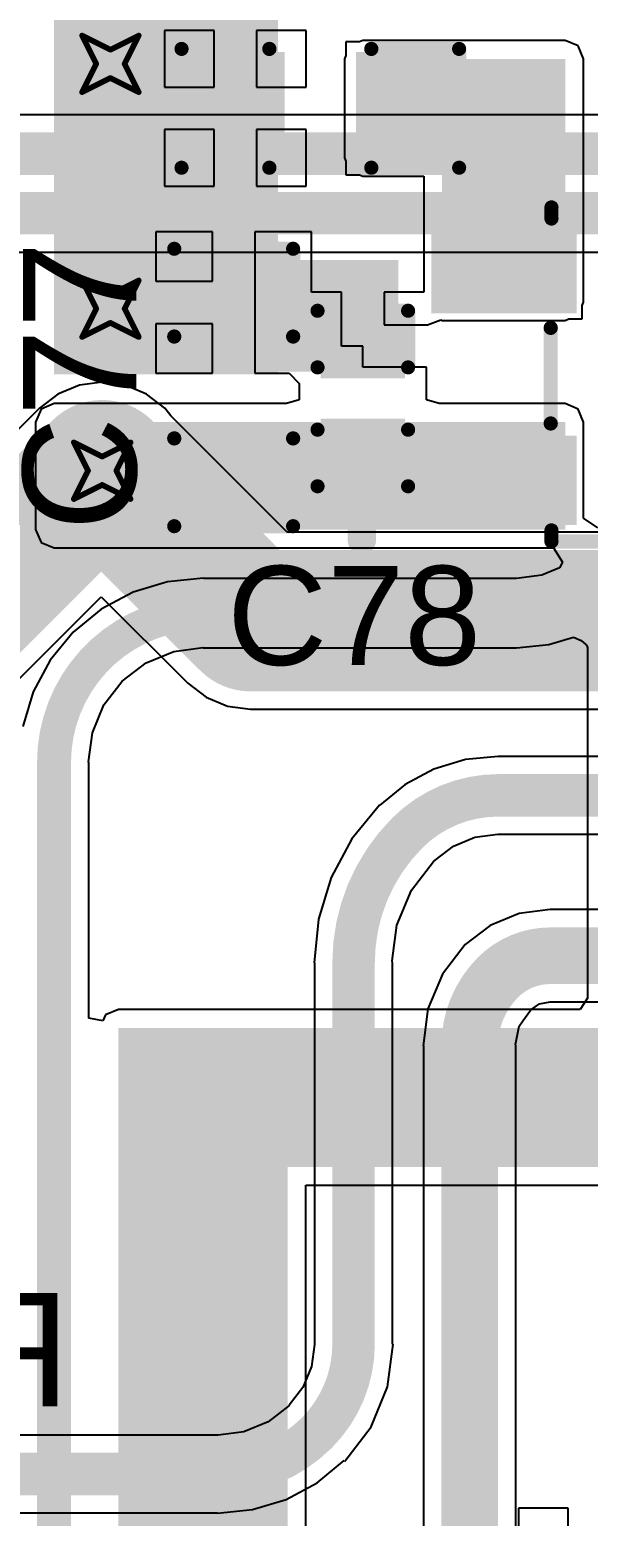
# Model space of a CAD drawing. Header units: inches. Extents: x -5 to 426, y -53 to 116.
# Drawn here: x 26.41 to 31.42, y -31.38 to -18.04 of the extents above; entities that cross this region are included whole.
import ezdxf

# ---------------------------------------------------------------- set-up
doc = ezdxf.new("R2010")
doc.units = ezdxf.units.IN
for name, color, linetype in [('Board Outline', 216, 'Continuous'), ('Bottom Layer', 5, 'Continuous'), ('Bottom Overlay', 54, 'Continuous'), ('Drill Drawing', 1, 'Continuous'), ('Top Layer', 1, 'Continuous'), ('Top Overlay', 2, 'Continuous'), ('Top Paste', 8, 'Continuous'), ('Top Solder', 216, 'Continuous'), ('Via Holes', 16, 'Continuous')]:
    doc.layers.add(name, color=color, linetype=linetype)
doc.styles.add('Arial', font='', dxfattribs={"height": 0.2})
doc.styles.get('Arial').set_extended_font_data('Arial')

# ---------------------------------------------------------------- blocks, each defined once
blk = doc.blocks.new('SOT_23_5_74')
at = {"layer": 'Top Layer'}
for points in [[(-1.85, 1.25), (-0.75, 1.25), (-0.75, 0.65), (-1.85, 0.65)], [(0.75, 1.25), (1.85, 1.25), (1.85, 0.65), (0.75, 0.65)], [(-1.85, 0.3), (-0.75, 0.3), (-0.75, -0.3), (-1.85, -0.3)], [(-1.85, -0.65), (-0.75, -0.65), (-0.75, -1.25), (-1.85, -1.25)], [(0.75, -0.65), (1.85, -0.65), (1.85, -1.25), (0.75, -1.25)]]:
    blk.add_hatch(color=1, dxfattribs=at).paths.add_polyline_path(points)
at = {"layer": 'Top Paste'}
for points in [[(-1.85, 1.25), (-0.75, 1.25), (-0.75, 0.65), (-1.85, 0.65)], [(0.75, 1.25), (1.85, 1.25), (1.85, 0.65), (0.75, 0.65)], [(-1.85, 0.3), (-0.75, 0.3), (-0.75, -0.3), (-1.85, -0.3)], [(-1.85, -0.65), (-0.75, -0.65), (-0.75, -1.25), (-1.85, -1.25)], [(0.75, -0.65), (1.85, -0.65), (1.85, -1.25), (0.75, -1.25)]]:
    blk.add_hatch(color=8, dxfattribs=at).paths.add_polyline_path(points)
at = {"layer": 'Top Solder'}
for points in [[(-1.952, 1.352), (-0.648, 1.352), (-0.648, 0.548), (-1.952, 0.548)], [(0.648, 1.352), (1.952, 1.352), (1.952, 0.548), (0.648, 0.548)], [(-1.952, 0.402), (-0.648, 0.402), (-0.648, -0.402), (-1.952, -0.402)], [(-1.952, -0.548), (-0.648, -0.548), (-0.648, -1.352), (-1.952, -1.352)], [(0.648, -0.548), (1.952, -0.548), (1.952, -1.352), (0.648, -1.352)]]:
    blk.add_hatch(color=216, dxfattribs=at).paths.add_polyline_path(points)
at = {"layer": 'Top Overlay'}
for points in [[(0.874, 1.499, 0.127, 0.127, 0), (-0.879, 1.499, 0.127, 0.127, 0)], [(-0.879, 1.499, 0.127, 0.127, 0), (-0.879, 1.399, 0.127, 0.127, 0)], [(0.874, 1.499, 0.127, 0.127, 0), (0.874, 1.399, 0.127, 0.127, 0)], [(-2.007, 0.94, 0.127, 0.127, 0), (-2.134, 1.067, 0.127, 0.127, 0)], [(-2.134, 1.067, 0.127, 0.127, 0), (-2.134, 0.813, 0.127, 0.127, 0)], [(-2.007, 0.94, 0.127, 0.127, 0), (-2.134, 0.813, 0.127, 0.127, 0)], [(0.88, 0.44, 0.127, 0.127, 0), (0.88, -0.418, 0.127, 0.127, 0)], [(-0.879, -1.399, 0.127, 0.127, 0), (-0.879, -1.499, 0.127, 0.127, 0)], [(0.874, -1.499, 0.127, 0.127, 0), (-0.879, -1.499, 0.127, 0.127, 0)], [(0.874, -1.399, 0.127, 0.127, 0), (0.874, -1.499, 0.127, 0.127, 0)]]:
    blk.add_lwpolyline(points, format="xyseb", dxfattribs=at)
for points in [[(-0.911, 1.499, 0.0635, 0.0635, 1), (-0.847, 1.499, 0.0635, 0.0635, 1)], [(-0.911, 1.499, 0.0635, 0.0635, 1), (-0.847, 1.499, 0.0635, 0.0635, 1)], [(0.842, 1.499, 0.0635, 0.0635, 1), (0.905, 1.499, 0.0635, 0.0635, 1)], [(0.842, 1.499, 0.0635, 0.0635, 1), (0.905, 1.499, 0.0635, 0.0635, 1)], [(-0.911, 1.399, 0.0635, 0.0635, 1), (-0.847, 1.399, 0.0635, 0.0635, 1)], [(0.842, 1.399, 0.0635, 0.0635, 1), (0.905, 1.399, 0.0635, 0.0635, 1)], [(-2.165, 1.067, 0.0635, 0.0635, 1), (-2.102, 1.067, 0.0635, 0.0635, 1)], [(-2.165, 1.067, 0.0635, 0.0635, 1), (-2.102, 1.067, 0.0635, 0.0635, 1)], [(-2.038, 0.94, 0.0635, 0.0635, 1), (-1.975, 0.94, 0.0635, 0.0635, 1)], [(-2.038, 0.94, 0.0635, 0.0635, 1), (-1.975, 0.94, 0.0635, 0.0635, 1)], [(-2.165, 0.813, 0.0635, 0.0635, 1), (-2.102, 0.813, 0.0635, 0.0635, 1)], [(-2.165, 0.813, 0.0635, 0.0635, 1), (-2.102, 0.813, 0.0635, 0.0635, 1)], [(0.848, 0.44, 0.0635, 0.0635, 1), (0.912, 0.44, 0.0635, 0.0635, 1)], [(0.848, -0.418, 0.0635, 0.0635, 1), (0.912, -0.418, 0.0635, 0.0635, 1)], [(-0.911, -1.399, 0.0635, 0.0635, 1), (-0.847, -1.399, 0.0635, 0.0635, 1)], [(-0.911, -1.499, 0.0635, 0.0635, 1), (-0.847, -1.499, 0.0635, 0.0635, 1)], [(-0.911, -1.499, 0.0635, 0.0635, 1), (-0.847, -1.499, 0.0635, 0.0635, 1)], [(0.842, -1.399, 0.0635, 0.0635, 1), (0.905, -1.399, 0.0635, 0.0635, 1)], [(0.842, -1.499, 0.0635, 0.0635, 1), (0.905, -1.499, 0.0635, 0.0635, 1)], [(0.842, -1.499, 0.0635, 0.0635, 1), (0.905, -1.499, 0.0635, 0.0635, 1)]]:
    blk.add_lwpolyline(points, format="xyseb", close=True, dxfattribs=at)
blk = doc.blocks.new('C___0402_94')
at = {"layer": 'Top Layer'}
for points in [[(-0.699, -0.318), (-0.699, 0.317), (-0.241, 0.317), (-0.241, -0.318)], [(0.241, -0.318), (0.241, 0.317), (0.699, 0.317), (0.699, -0.318)]]:
    blk.add_hatch(color=1, dxfattribs=at).paths.add_polyline_path(points)
at = {"layer": 'Top Paste'}
for points in [[(-0.699, -0.318), (-0.699, 0.317), (-0.241, 0.317), (-0.241, -0.318)], [(0.241, -0.318), (0.241, 0.317), (0.699, 0.317), (0.699, -0.318)]]:
    blk.add_hatch(color=8, dxfattribs=at).paths.add_polyline_path(points)
at = {"layer": 'Top Solder'}
for points in [[(-0.758, -0.377), (-0.758, 0.377), (-0.181, 0.377), (-0.181, -0.377)], [(0.181, -0.377), (0.181, 0.377), (0.758, 0.377), (0.758, -0.377)]]:
    blk.add_hatch(color=216, dxfattribs=at).paths.add_polyline_path(points)
at = {"layer": 'Top Overlay'}
for points in [[(-0.279, 0.406, 0.127, 0.127, 0), (-0.787, 0.406, 0.127, 0.127, 0)], [(-0.787, -0.406, 0.127, 0.127, 0), (-0.787, 0.406, 0.127, 0.127, 0)], [(0.787, 0.406, 0.127, 0.127, 0), (0.279, 0.406, 0.127, 0.127, 0)], [(0.787, -0.406, 0.127, 0.127, 0), (0.787, 0.406, 0.127, 0.127, 0)], [(-0.279, -0.406, 0.127, 0.127, 0), (-0.787, -0.406, 0.127, 0.127, 0)], [(0.787, -0.406, 0.127, 0.127, 0), (0.279, -0.406, 0.127, 0.127, 0)]]:
    blk.add_lwpolyline(points, format="xyseb", dxfattribs=at)
for points in [[(-0.819, 0.406, 0.0635, 0.0635, 1), (-0.756, 0.406, 0.0635, 0.0635, 1)], [(-0.819, 0.406, 0.0635, 0.0635, 1), (-0.756, 0.406, 0.0635, 0.0635, 1)], [(-0.311, 0.406, 0.0635, 0.0635, 1), (-0.248, 0.406, 0.0635, 0.0635, 1)], [(0.248, 0.406, 0.0635, 0.0635, 1), (0.311, 0.406, 0.0635, 0.0635, 1)], [(0.756, 0.406, 0.0635, 0.0635, 1), (0.819, 0.406, 0.0635, 0.0635, 1)], [(0.756, 0.406, 0.0635, 0.0635, 1), (0.819, 0.406, 0.0635, 0.0635, 1)], [(-0.819, -0.406, 0.0635, 0.0635, 1), (-0.756, -0.406, 0.0635, 0.0635, 1)], [(-0.819, -0.406, 0.0635, 0.0635, 1), (-0.756, -0.406, 0.0635, 0.0635, 1)], [(-0.311, -0.406, 0.0635, 0.0635, 1), (-0.248, -0.406, 0.0635, 0.0635, 1)], [(0.248, -0.406, 0.0635, 0.0635, 1), (0.311, -0.406, 0.0635, 0.0635, 1)], [(0.756, -0.406, 0.0635, 0.0635, 1), (0.819, -0.406, 0.0635, 0.0635, 1)], [(0.756, -0.406, 0.0635, 0.0635, 1), (0.819, -0.406, 0.0635, 0.0635, 1)]]:
    blk.add_lwpolyline(points, format="xyseb", close=True, dxfattribs=at)
blk = doc.blocks.new('C___0603_95')
at = {"layer": 'Top Layer'}
for points in [[(-0.381, 0.445), (-0.381, -0.445), (-1.143, -0.445), (-1.143, 0.445)], [(1.143, 0.445), (1.143, -0.445), (0.381, -0.445), (0.381, 0.445)]]:
    blk.add_hatch(color=1, dxfattribs=at).paths.add_polyline_path(points)
at = {"layer": 'Top Paste'}
for points in [[(-0.381, 0.445), (-0.381, -0.445), (-1.143, -0.445), (-1.143, 0.445)], [(1.143, 0.445), (1.143, -0.445), (0.381, -0.445), (0.381, 0.445)]]:
    blk.add_hatch(color=8, dxfattribs=at).paths.add_polyline_path(points)
at = {"layer": 'Top Solder'}
for points in [[(-0.321, 0.504), (-0.321, -0.504), (-1.203, -0.504), (-1.203, 0.504)], [(1.203, 0.504), (1.203, -0.504), (0.321, -0.504), (0.321, 0.504)]]:
    blk.add_hatch(color=216, dxfattribs=at).paths.add_polyline_path(points)
at = {"layer": 'Top Overlay'}
for points in [[(-1.245, -0.533, 0.127, 0.127, 0), (-1.245, 0.533, 0.127, 0.127, 0)], [(-0.457, 0.533, 0.127, 0.127, 0), (-1.245, 0.533, 0.127, 0.127, 0)], [(1.245, 0.533, 0.127, 0.127, 0), (0.457, 0.533, 0.127, 0.127, 0)], [(1.245, -0.533, 0.127, 0.127, 0), (1.245, 0.533, 0.127, 0.127, 0)], [(-0.457, -0.533, 0.127, 0.127, 0), (-1.245, -0.533, 0.127, 0.127, 0)], [(1.245, -0.533, 0.127, 0.127, 0), (0.457, -0.533, 0.127, 0.127, 0)]]:
    blk.add_lwpolyline(points, format="xyseb", dxfattribs=at)
for points in [[(-1.276, 0.533, 0.0635, 0.0635, 1), (-1.213, 0.533, 0.0635, 0.0635, 1)], [(-1.276, 0.533, 0.0635, 0.0635, 1), (-1.213, 0.533, 0.0635, 0.0635, 1)], [(-0.489, 0.533, 0.0635, 0.0635, 1), (-0.425, 0.533, 0.0635, 0.0635, 1)], [(0.425, 0.533, 0.0635, 0.0635, 1), (0.489, 0.533, 0.0635, 0.0635, 1)], [(1.213, 0.533, 0.0635, 0.0635, 1), (1.276, 0.533, 0.0635, 0.0635, 1)], [(1.213, 0.533, 0.0635, 0.0635, 1), (1.276, 0.533, 0.0635, 0.0635, 1)], [(-1.276, -0.533, 0.0635, 0.0635, 1), (-1.213, -0.533, 0.0635, 0.0635, 1)], [(-1.276, -0.533, 0.0635, 0.0635, 1), (-1.213, -0.533, 0.0635, 0.0635, 1)], [(-0.489, -0.533, 0.0635, 0.0635, 1), (-0.425, -0.533, 0.0635, 0.0635, 1)], [(0.425, -0.533, 0.0635, 0.0635, 1), (0.489, -0.533, 0.0635, 0.0635, 1)], [(1.213, -0.533, 0.0635, 0.0635, 1), (1.276, -0.533, 0.0635, 0.0635, 1)], [(1.213, -0.533, 0.0635, 0.0635, 1), (1.276, -0.533, 0.0635, 0.0635, 1)]]:
    blk.add_lwpolyline(points, format="xyseb", close=True, dxfattribs=at)
blk = doc.blocks.new('C___0603_96')
at = {"layer": 'Top Layer'}
for points in [[(-0.381, 0.445), (-0.381, -0.445), (-1.143, -0.445), (-1.143, 0.445)], [(1.143, 0.445), (1.143, -0.445), (0.381, -0.445), (0.381, 0.445)]]:
    blk.add_hatch(color=1, dxfattribs=at).paths.add_polyline_path(points)
at = {"layer": 'Top Paste'}
for points in [[(-0.381, 0.445), (-0.381, -0.445), (-1.143, -0.445), (-1.143, 0.445)], [(1.143, 0.445), (1.143, -0.445), (0.381, -0.445), (0.381, 0.445)]]:
    blk.add_hatch(color=8, dxfattribs=at).paths.add_polyline_path(points)
at = {"layer": 'Top Solder'}
for points in [[(-0.321, 0.504), (-0.321, -0.504), (-1.203, -0.504), (-1.203, 0.504)], [(1.203, 0.504), (1.203, -0.504), (0.321, -0.504), (0.321, 0.504)]]:
    blk.add_hatch(color=216, dxfattribs=at).paths.add_polyline_path(points)
at = {"layer": 'Top Overlay'}
for points in [[(-1.245, -0.533, 0.127, 0.127, 0), (-1.245, 0.533, 0.127, 0.127, 0)], [(-1.245, 0.533, 0.127, 0.127, 0), (-0.457, 0.533, 0.127, 0.127, 0)], [(0.457, 0.533, 0.127, 0.127, 0), (1.245, 0.533, 0.127, 0.127, 0)], [(1.245, -0.533, 0.127, 0.127, 0), (1.245, 0.533, 0.127, 0.127, 0)], [(-1.245, -0.533, 0.127, 0.127, 0), (-0.457, -0.533, 0.127, 0.127, 0)], [(0.457, -0.533, 0.127, 0.127, 0), (1.245, -0.533, 0.127, 0.127, 0)]]:
    blk.add_lwpolyline(points, format="xyseb", dxfattribs=at)
for points in [[(-1.276, 0.533, 0.0635, 0.0635, 1), (-1.213, 0.533, 0.0635, 0.0635, 1)], [(-1.276, 0.533, 0.0635, 0.0635, 1), (-1.213, 0.533, 0.0635, 0.0635, 1)], [(-0.489, 0.533, 0.0635, 0.0635, 1), (-0.425, 0.533, 0.0635, 0.0635, 1)], [(0.425, 0.533, 0.0635, 0.0635, 1), (0.489, 0.533, 0.0635, 0.0635, 1)], [(1.213, 0.533, 0.0635, 0.0635, 1), (1.276, 0.533, 0.0635, 0.0635, 1)], [(1.213, 0.533, 0.0635, 0.0635, 1), (1.276, 0.533, 0.0635, 0.0635, 1)], [(-1.276, -0.533, 0.0635, 0.0635, 1), (-1.213, -0.533, 0.0635, 0.0635, 1)], [(-1.276, -0.533, 0.0635, 0.0635, 1), (-1.213, -0.533, 0.0635, 0.0635, 1)], [(-0.489, -0.533, 0.0635, 0.0635, 1), (-0.425, -0.533, 0.0635, 0.0635, 1)], [(0.425, -0.533, 0.0635, 0.0635, 1), (0.489, -0.533, 0.0635, 0.0635, 1)], [(1.213, -0.533, 0.0635, 0.0635, 1), (1.276, -0.533, 0.0635, 0.0635, 1)], [(1.213, -0.533, 0.0635, 0.0635, 1), (1.276, -0.533, 0.0635, 0.0635, 1)]]:
    blk.add_lwpolyline(points, format="xyseb", close=True, dxfattribs=at)

msp = doc.modelspace()

# ---------------------------------------------------------------- hatches: boundary and pattern name
at = {"layer": 'Bottom Layer'}
h = msp.add_hatch(color=5, dxfattribs=at)
edge = h.paths.add_edge_path()
edge.add_arc((27.132, -18.347), 0.3, 0, 360)
h = msp.add_hatch(color=5, dxfattribs=at)
edge = h.paths.add_edge_path()
edge.add_arc((27.132, -20.544), 0.3, 0, 360)
h = msp.add_hatch(color=5, dxfattribs=at)
edge = h.paths.add_edge_path()
edge.add_arc((27.058, -21.998), 0.3, 0, 360)
at = {"layer": 'Top Layer'}
for points in [[(26.626, -21.134), (28.633, -21.134), (28.633, -17.902), (26.626, -17.902)], [(29.395, -19.191), (31.21, -19.191), (31.21, -18.302), (29.395, -18.302)], [(30.106, -20.484), (31.21, -20.484), (31.21, -18.302), (30.106, -18.302)], [(27.792, -21.109), (29.712, -21.109), (29.712, -20.108), (27.792, -20.108)], [(26.626, -22.526), (31.21, -22.526), (31.21, -21.561), (26.626, -21.561)], [(27.203, -39.447), (28.72, -39.447), (28.72, -26.997), (27.203, -26.997)], [(27.203, -28.245), (33.583, -28.245), (33.583, -26.997), (27.203, -26.997)]]:
    msp.add_hatch(color=1, dxfattribs=at).paths.add_polyline_path(points)
h = msp.add_hatch(color=1, dxfattribs=at)
edge = h.paths.add_edge_path()
edge.add_arc((27.132, -18.347), 0.3, 0, 360)
h = msp.add_hatch(color=1, dxfattribs=at)
edge = h.paths.add_edge_path()
edge.add_arc((27.132, -20.544), 0.3, 0, 360)
h = msp.add_hatch(color=1, dxfattribs=at)
edge = h.paths.add_edge_path()
edge.add_arc((27.058, -21.998), 0.3, 0, 360)
at = {"layer": 'Via Holes'}
h = msp.add_hatch(color=7, dxfattribs=at)
edge = h.paths.add_edge_path()
edge.add_arc((27.132, -18.347), 0.15, 0, 360)
h = msp.add_hatch(color=7, dxfattribs=at)
edge = h.paths.add_edge_path()
edge.add_arc((27.132, -20.544), 0.15, 0, 360)
h = msp.add_hatch(color=7, dxfattribs=at)
edge = h.paths.add_edge_path()
edge.add_arc((27.058, -21.998), 0.15, 0, 360)

# ---------------------------------------------------------------- linework, layer by layer
at = {"layer": 'Board Outline'}
msp.add_lwpolyline([(49.772, 6.348, 0.254, 0.254, -1.144567), (-0.298, -38.441, 0.254, 0.254, 0)], format="xyseb", dxfattribs=at)
at = {"layer": 'Bottom Layer'}
for p, q in [((43.677, -18.803), (17.926, -18.803)), ((17.431, -20.036), (44.015, -20.036)), ((27.058, -21.203), (26.853, -21.23)), ((27.264, -21.23), (27.058, -21.203)), ((26.661, -21.31), (26.496, -21.436)), ((26.853, -21.23), (26.661, -21.31)), ((27.455, -21.31), (27.264, -21.23)), ((27.62, -21.436), (27.455, -21.31)), ((26.496, -21.436), (24.788, -23.145)), ((27.673, -21.505), (27.62, -21.436)), ((28.716, -22.548), (27.673, -21.505)), ((43.744, -22.548), (28.716, -22.548)), ((26.143, -24.035), (27.05, -23.129)), ((27.05, -23.129), (27.825, -23.904)), ((27.825, -23.904), (27.825, -23.904)), ((27.825, -23.904), (27.99, -24.03)), ((27.99, -24.03), (28.181, -24.11)), ((28.181, -24.11), (28.387, -24.137)), ((28.387, -24.137), (28.387, -24.137)), ((28.387, -24.137), (38.471, -24.137)), ((30.033, -24.675), (29.774, -24.813)), ((30.315, -24.589), (30.033, -24.675)), ((30.608, -24.561), (30.315, -24.589)), ((34.701, -24.561), (30.608, -24.561)), ((30.608, -24.561), (30.608, -24.561)), ((29.774, -24.813), (29.547, -25)), ((29.545, -24.998), (29.296, -25.301)), ((29.547, -25), (29.545, -24.998)), ((29.296, -25.301), (29.111, -25.647)), ((30.207, -25.367), (30.4, -25.287)), ((30.4, -25.287), (30.605, -25.26)), ((30.605, -25.26), (30.608, -25.26)), ((30.608, -25.26), (34.685, -25.26)), ((30.043, -25.493), (30.207, -25.367)), ((29.831, -25.761), (30.028, -25.504)), ((30.028, -25.504), (30.041, -25.495)), ((30.041, -25.495), (30.043, -25.493)), ((29.111, -25.647), (28.998, -26.022)), ((29.7, -26.075), (29.831, -25.761)), ((30.796, -25.971), (30.536, -26.078)), ((31.074, -25.934), (30.796, -25.971)), ((31.074, -25.936), (31.074, -25.934)), ((32.007, -25.936), (31.074, -25.936)), ((28.998, -26.022), (28.959, -26.413)), ((29.658, -26.397), (29.7, -26.075)), ((30.536, -26.078), (30.314, -26.249)), ((30.312, -26.248), (30.108, -26.514)), ((30.314, -26.249), (30.312, -26.248)), ((29.661, -26.413), (29.658, -26.397)), ((28.959, -26.413), (28.962, -26.413)), ((28.962, -26.413), (28.962, -29.835)), ((29.661, -29.835), (29.661, -26.413)), ((30.108, -26.514), (29.979, -26.825)), ((30.901, -26.836), (30.98, -26.783)), ((30.98, -26.783), (31.074, -26.764)), ((31.074, -26.764), (31.074, -26.764)), ((31.074, -26.764), (32.007, -26.764)), ((29.979, -26.825), (29.936, -27.158)), ((30.798, -26.982), (30.83, -26.934)), ((30.83, -26.934), (30.901, -26.836)), ((30.765, -27.147), (30.798, -26.982)), ((29.936, -27.158), (29.939, -27.158)), ((29.939, -27.158), (29.939, -32.196)), ((30.767, -27.158), (30.765, -27.147)), ((30.767, -32.196), (30.767, -27.158)), ((28.962, -29.837), (28.936, -30.037)), ((28.962, -29.835), (28.962, -29.837)), ((29.617, -30.219), (29.667, -29.835)), ((29.667, -29.835), (29.661, -29.835)), ((28.936, -30.037), (28.858, -30.224)), ((28.858, -30.224), (28.736, -30.384)), ((29.469, -30.577), (29.617, -30.219)), ((28.731, -30.39), (28.547, -30.531)), ((28.734, -30.385), (28.731, -30.39)), ((28.736, -30.384), (28.734, -30.385)), ((28.547, -30.531), (28.328, -30.622)), ((28.093, -30.651), (25.912, -30.651)), ((28.098, -30.652), (28.093, -30.651)), ((28.328, -30.622), (28.098, -30.652)), ((29.233, -30.884), (29.469, -30.577)), ((28.986, -31.08), (29.229, -30.88)), ((29.229, -30.88), (29.233, -30.884)), ((28.708, -31.229), (28.986, -31.08)), ((28.093, -31.351), (28.407, -31.32)), ((28.407, -31.32), (28.708, -31.229)), ((25.912, -31.35), (28.093, -31.35)), ((28.093, -31.35), (28.093, -31.351))]:
    msp.add_line(p, q, dxfattribs=at)
for points in [[(17.781, -19.153, 0.381, 0.381, 0), (43.822, -19.153, 0.381, 0.381, 0)], [(17.431, -19.686, 0.381, 0.381, 0), (44.305, -19.686, 0.381, 0.381, 0)], [(25.349, -23.706, 1.27, 1.27, 0), (27.058, -21.998, 1.27, 1.27, 0)], [(27.058, -22.014, 1.27, 1.27, 0), (28.387, -23.343, 1.27, 1.27, 0)], [(28.387, -23.343, 1.27, 1.27, 0), (38.989, -23.343, 1.27, 1.27, 0)], [(29.794, -25.248, 0.381, 0.381, -0.198912), (30.608, -24.911, 0.381, 0.381, 0)], [(30.608, -24.911, 0.381, 0.381, 0), (34.975, -24.911, 0.381, 0.381, 0)], [(29.312, -26.413, 0.381, 0.381, -0.198912), (29.794, -25.248, 0.381, 0.381, 0)], [(30.608, -26.543, 0.508, 0.508, -0.198912), (31.074, -26.35, 0.508, 0.508, 0)], [(31.074, -26.35, 0.508, 0.508, 0), (32.189, -26.35, 0.508, 0.508, 0)], [(29.312, -29.835, 0.381, 0.381, 0), (29.312, -26.413, 0.381, 0.381, 0)], [(30.353, -27.158, 0.508, 0.508, -0.198912), (30.608, -26.543, 0.508, 0.508, 0)], [(30.353, -32.196, 0.508, 0.508, 0), (30.353, -27.158, 0.508, 0.508, 0)], [(29.312, -29.835, 0.381, 0.381, -0.198912), (28.981, -30.632, 0.381, 0.381, 0)], [(28.981, -30.632, 0.381, 0.381, -0.198912), (28.093, -31, 0.381, 0.381, 0)], [(25.622, -31, 0.381, 0.381, 0), (28.093, -31, 0.381, 0.381, 0)]]:
    msp.add_lwpolyline(points, format="xyseb", dxfattribs=at)
for points in [[(26.741, -21.998, 0.635, 0.635, 1), (27.376, -21.998, 0.635, 0.635, 1)], [(26.741, -22.014, 0.635, 0.635, 1), (27.376, -22.014, 0.635, 0.635, 1)], [(28.07, -23.343, 0.635, 0.635, 1), (28.705, -23.343, 0.635, 0.635, 1)], [(28.07, -23.343, 0.635, 0.635, 1), (28.705, -23.343, 0.635, 0.635, 1)], [(30.512, -24.911, 0.191, 0.191, 1), (30.703, -24.911, 0.191, 0.191, 1)], [(30.512, -24.911, 0.191, 0.191, 1), (30.703, -24.911, 0.191, 0.191, 1)], [(29.699, -25.248, 0.191, 0.191, 1), (29.889, -25.248, 0.191, 0.191, 1)], [(29.699, -25.248, 0.191, 0.191, 1), (29.889, -25.248, 0.191, 0.191, 1)], [(30.947, -26.35, 0.254, 0.254, 1), (31.201, -26.35, 0.254, 0.254, 1)], [(30.947, -26.35, 0.254, 0.254, 1), (31.201, -26.35, 0.254, 0.254, 1)], [(29.216, -26.413, 0.191, 0.191, 1), (29.407, -26.413, 0.191, 0.191, 1)], [(29.216, -26.413, 0.191, 0.191, 1), (29.407, -26.413, 0.191, 0.191, 1)], [(30.481, -26.543, 0.254, 0.254, 1), (30.735, -26.543, 0.254, 0.254, 1)], [(30.481, -26.543, 0.254, 0.254, 1), (30.735, -26.543, 0.254, 0.254, 1)], [(30.226, -27.158, 0.254, 0.254, 1), (30.48, -27.158, 0.254, 0.254, 1)], [(30.226, -27.158, 0.254, 0.254, 1), (30.48, -27.158, 0.254, 0.254, 1)], [(29.216, -29.835, 0.191, 0.191, 1), (29.407, -29.835, 0.191, 0.191, 1)], [(29.216, -29.835, 0.191, 0.191, 1), (29.407, -29.835, 0.191, 0.191, 1)], [(28.886, -30.632, 0.191, 0.191, 1), (29.077, -30.632, 0.191, 0.191, 1)], [(28.886, -30.632, 0.191, 0.191, 1), (29.077, -30.632, 0.191, 0.191, 1)], [(27.998, -31, 0.191, 0.191, 1), (28.188, -31, 0.191, 0.191, 1)], [(27.998, -31, 0.191, 0.191, 1), (28.188, -31, 0.191, 0.191, 1)]]:
    msp.add_lwpolyline(points, format="xyseb", close=True, dxfattribs=at)
at = {"layer": 'Drill Drawing'}
for points in [[(26.878, -18.093, 0.0508, 0.0508, 0), (27.132, -18.22, 0.0508, 0.0508, 0)], [(26.878, -18.093, 0.0508, 0.0508, 0), (27.005, -18.347, 0.0508, 0.0508, 0)], [(27.132, -18.22, 0.0508, 0.0508, 0), (27.386, -18.093, 0.0508, 0.0508, 0)], [(27.259, -18.347, 0.0508, 0.0508, 0), (27.386, -18.093, 0.0508, 0.0508, 0)], [(26.878, -18.601, 0.0508, 0.0508, 0), (27.005, -18.347, 0.0508, 0.0508, 0)], [(27.259, -18.347, 0.0508, 0.0508, 0), (27.386, -18.601, 0.0508, 0.0508, 0)], [(26.878, -18.601, 0.0508, 0.0508, 0), (27.132, -18.474, 0.0508, 0.0508, 0)], [(27.132, -18.474, 0.0508, 0.0508, 0), (27.386, -18.601, 0.0508, 0.0508, 0)], [(26.878, -20.29, 0.0508, 0.0508, 0), (27.132, -20.417, 0.0508, 0.0508, 0)], [(26.878, -20.29, 0.0508, 0.0508, 0), (27.005, -20.544, 0.0508, 0.0508, 0)], [(27.132, -20.417, 0.0508, 0.0508, 0), (27.386, -20.29, 0.0508, 0.0508, 0)], [(27.259, -20.544, 0.0508, 0.0508, 0), (27.386, -20.29, 0.0508, 0.0508, 0)], [(26.878, -20.798, 0.0508, 0.0508, 0), (27.005, -20.544, 0.0508, 0.0508, 0)], [(27.259, -20.544, 0.0508, 0.0508, 0), (27.386, -20.798, 0.0508, 0.0508, 0)], [(26.878, -20.798, 0.0508, 0.0508, 0), (27.132, -20.671, 0.0508, 0.0508, 0)], [(27.132, -20.671, 0.0508, 0.0508, 0), (27.386, -20.798, 0.0508, 0.0508, 0)], [(26.804, -21.744, 0.0508, 0.0508, 0), (27.058, -21.871, 0.0508, 0.0508, 0)], [(26.804, -21.744, 0.0508, 0.0508, 0), (26.931, -21.998, 0.0508, 0.0508, 0)], [(27.058, -21.871, 0.0508, 0.0508, 0), (27.312, -21.744, 0.0508, 0.0508, 0)], [(27.185, -21.998, 0.0508, 0.0508, 0), (27.312, -21.744, 0.0508, 0.0508, 0)], [(26.804, -22.252, 0.0508, 0.0508, 0), (26.931, -21.998, 0.0508, 0.0508, 0)], [(27.185, -21.998, 0.0508, 0.0508, 0), (27.312, -22.252, 0.0508, 0.0508, 0)], [(26.804, -22.252, 0.0508, 0.0508, 0), (27.058, -22.125, 0.0508, 0.0508, 0)], [(27.058, -22.125, 0.0508, 0.0508, 0), (27.312, -22.252, 0.0508, 0.0508, 0)]]:
    msp.add_lwpolyline(points, format="xyseb", dxfattribs=at)
for points in [[(26.865, -18.093, 0.0254, 0.0254, 1), (26.89, -18.093, 0.0254, 0.0254, 1)], [(26.865, -18.093, 0.0254, 0.0254, 1), (26.89, -18.093, 0.0254, 0.0254, 1)], [(27.373, -18.093, 0.0254, 0.0254, 1), (27.398, -18.093, 0.0254, 0.0254, 1)], [(27.373, -18.093, 0.0254, 0.0254, 1), (27.398, -18.093, 0.0254, 0.0254, 1)], [(27.119, -18.22, 0.0254, 0.0254, 1), (27.144, -18.22, 0.0254, 0.0254, 1)], [(27.119, -18.22, 0.0254, 0.0254, 1), (27.144, -18.22, 0.0254, 0.0254, 1)], [(26.992, -18.347, 0.0254, 0.0254, 1), (27.017, -18.347, 0.0254, 0.0254, 1)], [(26.992, -18.347, 0.0254, 0.0254, 1), (27.017, -18.347, 0.0254, 0.0254, 1)], [(27.246, -18.347, 0.0254, 0.0254, 1), (27.271, -18.347, 0.0254, 0.0254, 1)], [(27.246, -18.347, 0.0254, 0.0254, 1), (27.271, -18.347, 0.0254, 0.0254, 1)], [(27.119, -18.474, 0.0254, 0.0254, 1), (27.144, -18.474, 0.0254, 0.0254, 1)], [(27.119, -18.474, 0.0254, 0.0254, 1), (27.144, -18.474, 0.0254, 0.0254, 1)], [(26.865, -18.601, 0.0254, 0.0254, 1), (26.89, -18.601, 0.0254, 0.0254, 1)], [(26.865, -18.601, 0.0254, 0.0254, 1), (26.89, -18.601, 0.0254, 0.0254, 1)], [(27.373, -18.601, 0.0254, 0.0254, 1), (27.398, -18.601, 0.0254, 0.0254, 1)], [(27.373, -18.601, 0.0254, 0.0254, 1), (27.398, -18.601, 0.0254, 0.0254, 1)], [(26.865, -20.29, 0.0254, 0.0254, 1), (26.89, -20.29, 0.0254, 0.0254, 1)], [(26.865, -20.29, 0.0254, 0.0254, 1), (26.89, -20.29, 0.0254, 0.0254, 1)], [(27.373, -20.29, 0.0254, 0.0254, 1), (27.398, -20.29, 0.0254, 0.0254, 1)], [(27.373, -20.29, 0.0254, 0.0254, 1), (27.398, -20.29, 0.0254, 0.0254, 1)], [(27.119, -20.417, 0.0254, 0.0254, 1), (27.144, -20.417, 0.0254, 0.0254, 1)], [(27.119, -20.417, 0.0254, 0.0254, 1), (27.144, -20.417, 0.0254, 0.0254, 1)], [(26.992, -20.544, 0.0254, 0.0254, 1), (27.017, -20.544, 0.0254, 0.0254, 1)], [(26.992, -20.544, 0.0254, 0.0254, 1), (27.017, -20.544, 0.0254, 0.0254, 1)], [(27.246, -20.544, 0.0254, 0.0254, 1), (27.271, -20.544, 0.0254, 0.0254, 1)], [(27.246, -20.544, 0.0254, 0.0254, 1), (27.271, -20.544, 0.0254, 0.0254, 1)], [(27.119, -20.671, 0.0254, 0.0254, 1), (27.144, -20.671, 0.0254, 0.0254, 1)], [(27.119, -20.671, 0.0254, 0.0254, 1), (27.144, -20.671, 0.0254, 0.0254, 1)], [(26.865, -20.798, 0.0254, 0.0254, 1), (26.89, -20.798, 0.0254, 0.0254, 1)], [(26.865, -20.798, 0.0254, 0.0254, 1), (26.89, -20.798, 0.0254, 0.0254, 1)], [(27.373, -20.798, 0.0254, 0.0254, 1), (27.398, -20.798, 0.0254, 0.0254, 1)], [(27.373, -20.798, 0.0254, 0.0254, 1), (27.398, -20.798, 0.0254, 0.0254, 1)], [(26.791, -21.744, 0.0254, 0.0254, 1), (26.817, -21.744, 0.0254, 0.0254, 1)], [(26.791, -21.744, 0.0254, 0.0254, 1), (26.817, -21.744, 0.0254, 0.0254, 1)], [(27.299, -21.744, 0.0254, 0.0254, 1), (27.325, -21.744, 0.0254, 0.0254, 1)], [(27.299, -21.744, 0.0254, 0.0254, 1), (27.325, -21.744, 0.0254, 0.0254, 1)], [(27.045, -21.871, 0.0254, 0.0254, 1), (27.071, -21.871, 0.0254, 0.0254, 1)], [(27.045, -21.871, 0.0254, 0.0254, 1), (27.071, -21.871, 0.0254, 0.0254, 1)], [(26.918, -21.998, 0.0254, 0.0254, 1), (26.944, -21.998, 0.0254, 0.0254, 1)], [(26.918, -21.998, 0.0254, 0.0254, 1), (26.944, -21.998, 0.0254, 0.0254, 1)], [(27.172, -21.998, 0.0254, 0.0254, 1), (27.198, -21.998, 0.0254, 0.0254, 1)], [(27.172, -21.998, 0.0254, 0.0254, 1), (27.198, -21.998, 0.0254, 0.0254, 1)], [(27.045, -22.125, 0.0254, 0.0254, 1), (27.071, -22.125, 0.0254, 0.0254, 1)], [(27.045, -22.125, 0.0254, 0.0254, 1), (27.071, -22.125, 0.0254, 0.0254, 1)], [(26.791, -22.252, 0.0254, 0.0254, 1), (26.817, -22.252, 0.0254, 0.0254, 1)], [(26.791, -22.252, 0.0254, 0.0254, 1), (26.817, -22.252, 0.0254, 0.0254, 1)], [(27.299, -22.252, 0.0254, 0.0254, 1), (27.325, -22.252, 0.0254, 0.0254, 1)], [(27.299, -22.252, 0.0254, 0.0254, 1), (27.325, -22.252, 0.0254, 0.0254, 1)]]:
    msp.add_lwpolyline(points, format="xyseb", close=True, dxfattribs=at)
at = {"layer": 'Top Layer'}
for p, q in [((28.061, -18.048), (27.617, -18.048)), ((27.617, -18.048), (27.617, -18.556)), ((28.061, -18.556), (28.061, -18.048)), ((28.887, -18.048), (28.442, -18.048)), ((28.442, -18.048), (28.442, -18.556)), ((28.887, -18.556), (28.887, -18.048)), ((29.395, -18.137), (29.365, -18.149)), ((31.21, -18.137), (29.395, -18.137)), ((31.327, -18.185), (31.21, -18.137)), ((29.242, -18.272), (29.23, -18.302)), ((29.365, -18.149), (29.242, -18.149)), ((29.242, -18.149), (29.242, -18.272)), ((31.375, -18.302), (31.327, -18.185)), ((29.23, -18.302), (29.23, -19.191)), ((31.375, -20.484), (31.375, -18.302)), ((27.617, -18.556), (28.061, -18.556)), ((28.442, -18.556), (28.887, -18.556)), ((28.061, -18.937), (27.617, -18.937)), ((27.617, -18.937), (27.617, -19.445)), ((28.061, -19.445), (28.061, -18.937)), ((28.887, -18.937), (28.442, -18.937)), ((28.442, -18.937), (28.442, -19.445)), ((28.887, -19.445), (28.887, -18.937)), ((29.23, -19.191), (29.242, -19.221)), ((29.242, -19.221), (29.242, -19.343)), ((27.617, -19.445), (28.061, -19.445)), ((28.442, -19.445), (28.887, -19.445)), ((29.242, -19.343), (29.365, -19.343)), ((29.365, -19.343), (29.395, -19.356)), ((29.395, -19.356), (29.941, -19.356)), ((29.941, -19.356), (29.941, -20.397)), ((28.046, -19.854), (27.538, -19.854)), ((27.538, -19.854), (27.538, -20.298)), ((28.046, -20.298), (28.046, -19.854)), ((28.935, -19.854), (28.427, -19.854)), ((28.427, -19.854), (28.427, -20.489)), ((28.935, -20.397), (28.935, -19.854)), ((27.538, -20.298), (28.046, -20.298)), ((29.204, -20.397), (28.935, -20.397)), ((29.204, -20.88), (29.204, -20.397)), ((29.941, -20.397), (29.585, -20.397)), ((29.585, -20.397), (29.585, -20.689)), ((28.427, -20.489), (28.427, -21.124)), ((31.363, -20.514), (31.375, -20.484)), ((31.363, -20.636), (31.363, -20.514)), ((29.975, -20.689), (30.093, -20.644)), ((30.093, -20.644), (30.106, -20.649)), ((30.106, -20.649), (31.21, -20.649)), ((31.21, -20.649), (31.241, -20.636)), ((31.241, -20.636), (31.363, -20.636)), ((28.046, -20.679), (27.538, -20.679)), ((27.538, -20.679), (27.538, -21.124)), ((28.046, -21.124), (28.046, -20.679)), ((29.585, -20.689), (29.975, -20.689)), ((29.395, -20.88), (29.204, -20.88)), ((29.395, -21.07), (29.395, -20.88)), ((29.966, -21.07), (29.395, -21.07)), ((29.966, -21.269), (29.966, -21.07)), ((27.538, -21.124), (28.046, -21.124)), ((28.427, -21.124), (28.734, -21.124)), ((28.734, -21.124), (28.823, -21.214)), ((28.823, -21.214), (28.823, -21.363)), ((29.966, -21.363), (29.966, -21.269)), ((26.51, -21.445), (26.461, -21.561)), ((26.626, -21.396), (26.51, -21.445)), ((28.71, -21.396), (26.626, -21.396)), ((28.823, -21.363), (28.71, -21.396)), ((30.079, -21.396), (29.966, -21.363)), ((31.21, -21.396), (30.079, -21.396)), ((31.327, -21.445), (31.21, -21.396)), ((31.375, -21.561), (31.327, -21.445)), ((26.461, -21.561), (26.461, -22.526)), ((31.375, -22.424), (31.375, -21.561)), ((26.461, -22.526), (26.51, -22.643)), ((31.502, -22.509), (31.375, -22.424)), ((26.51, -22.643), (26.626, -22.691)), ((26.626, -22.691), (31.106, -22.691)), ((31.106, -22.691), (31.184, -22.818)), ((30.999, -22.935), (30.774, -22.964)), ((31.159, -22.869), (30.999, -22.935)), ((31.184, -22.818), (31.159, -22.869)), ((27.645, -22.994), (27.335, -23.088)), ((27.967, -22.962), (27.645, -22.994)), ((27.967, -22.964), (27.967, -22.962)), ((30.772, -22.964), (27.967, -22.964)), ((30.774, -22.964), (30.772, -22.964)), ((27.335, -23.088), (27.049, -23.241)), ((27.049, -23.241), (26.798, -23.446)), ((26.798, -23.446), (26.592, -23.697)), ((27.7, -23.619), (27.961, -23.584)), ((27.961, -23.584), (27.967, -23.586)), ((27.967, -23.586), (30.772, -23.586)), ((30.772, -23.587), (31.064, -23.558)), ((30.772, -23.586), (30.772, -23.587)), ((31.064, -23.558), (31.283, -23.492)), ((31.283, -23.492), (31.354, -23.522)), ((31.354, -23.522), (31.397, -23.561)), ((31.397, -23.561), (31.41, -23.582)), ((31.41, -23.582), (31.41, -23.989)), ((26.592, -23.697), (26.439, -23.983)), ((27.237, -23.886), (27.451, -23.722)), ((27.451, -23.722), (27.7, -23.619)), ((26.439, -23.983), (26.345, -24.293)), ((27.073, -24.1), (27.237, -23.886)), ((31.41, -23.989), (31.41, -26.731)), ((26.97, -24.349), (27.073, -24.1)), ((26.936, -24.61), (26.97, -24.349)), ((26.937, -24.616), (26.936, -24.61)), ((26.937, -26.91), (26.937, -24.616)), ((31.41, -26.731), (31.343, -26.832)), ((27.064, -26.935), (26.937, -26.91)), ((27.087, -26.88), (27.064, -26.935)), ((27.203, -26.832), (27.087, -26.88)), ((31.343, -26.832), (27.203, -26.832)), ((28.885, -37.911), (28.885, -28.41)), ((28.885, -28.41), (33.583, -28.41)), ((31.236, -31.307), (30.792, -31.307)), ((30.792, -31.307), (30.792, -31.815)), ((31.236, -31.815), (31.236, -31.307))]:
    msp.add_line(p, q, dxfattribs=at)
for points in [[(31.575, -22.962, 0.305, 0.305, -0.187743), (30.772, -23.275, 0.305, 0.305, 0)], [(26.626, -24.616, 0.305, 0.305, -0.414214), (27.967, -23.275, 0.305, 0.305, 0)], [(27.967, -23.275, 0.305, 0.305, 0), (30.772, -23.275, 0.305, 0.305, 0)], [(26.626, -40.438, 0.305, 0.305, 0), (26.626, -24.616, 0.305, 0.305, 0)]]:
    msp.add_lwpolyline(points, format="xyseb", dxfattribs=at)
for points in [[(27.891, -23.275, 0.152, 0.152, 1), (28.044, -23.275, 0.152, 0.152, 1)], [(27.891, -23.275, 0.152, 0.152, 1), (28.044, -23.275, 0.152, 0.152, 1)], [(30.695, -23.275, 0.152, 0.152, 1), (30.848, -23.275, 0.152, 0.152, 1)], [(30.695, -23.275, 0.152, 0.152, 1), (30.848, -23.275, 0.152, 0.152, 1)], [(26.55, -24.616, 0.152, 0.152, 1), (26.702, -24.616, 0.152, 0.152, 1)], [(26.55, -24.616, 0.152, 0.152, 1), (26.702, -24.616, 0.152, 0.152, 1)]]:
    msp.add_lwpolyline(points, format="xyseb", close=True, dxfattribs=at)
at = {"layer": 'Top Overlay'}
msp.add_lwpolyline([(29.386, -22.622, 0.254, 0.254, 0), (29.39, -22.269, 0.254, 0.254, 0)], format="xyseb", dxfattribs=at)
for points in [[(29.327, -22.269, 0.127, 0.127, 1), (29.454, -22.269, 0.127, 0.127, 1)], [(29.323, -22.622, 0.127, 0.127, 1), (29.45, -22.622, 0.127, 0.127, 1)]]:
    msp.add_lwpolyline(points, format="xyseb", close=True, dxfattribs=at)

# ---------------------------------------------------------------- block references
msp.add_blockref('C___0603_96', (29.014, -18.746))
for name, p, rotation in [('SOT_23_5_74', (31.96, -21.134), 180), ('C___0603_95', (28.237, -21.251), 270), ('C___0402_94', (29.395, -21.35), 270)]:
    msp.add_blockref(name, p, dxfattribs=dict(rotation=rotation))

# ---------------------------------------------------------------- texts
at = {"layer": 'Bottom Overlay', "style": 'Arial', "text_generation_flag": 2}
msp.add_text('R56', height=1.016, dxfattribs=at).set_placement((26.772, -30.393))
at = {"layer": 'Top Overlay', "style": 'Arial'}
msp.add_text('C77', height=1.016, rotation=90, dxfattribs=at).set_placement((27.363, -22.539))
msp.add_text('C78', height=0.889, dxfattribs=at).set_placement((28.178, -23.741))

doc.saveas('drawing.dxf')
